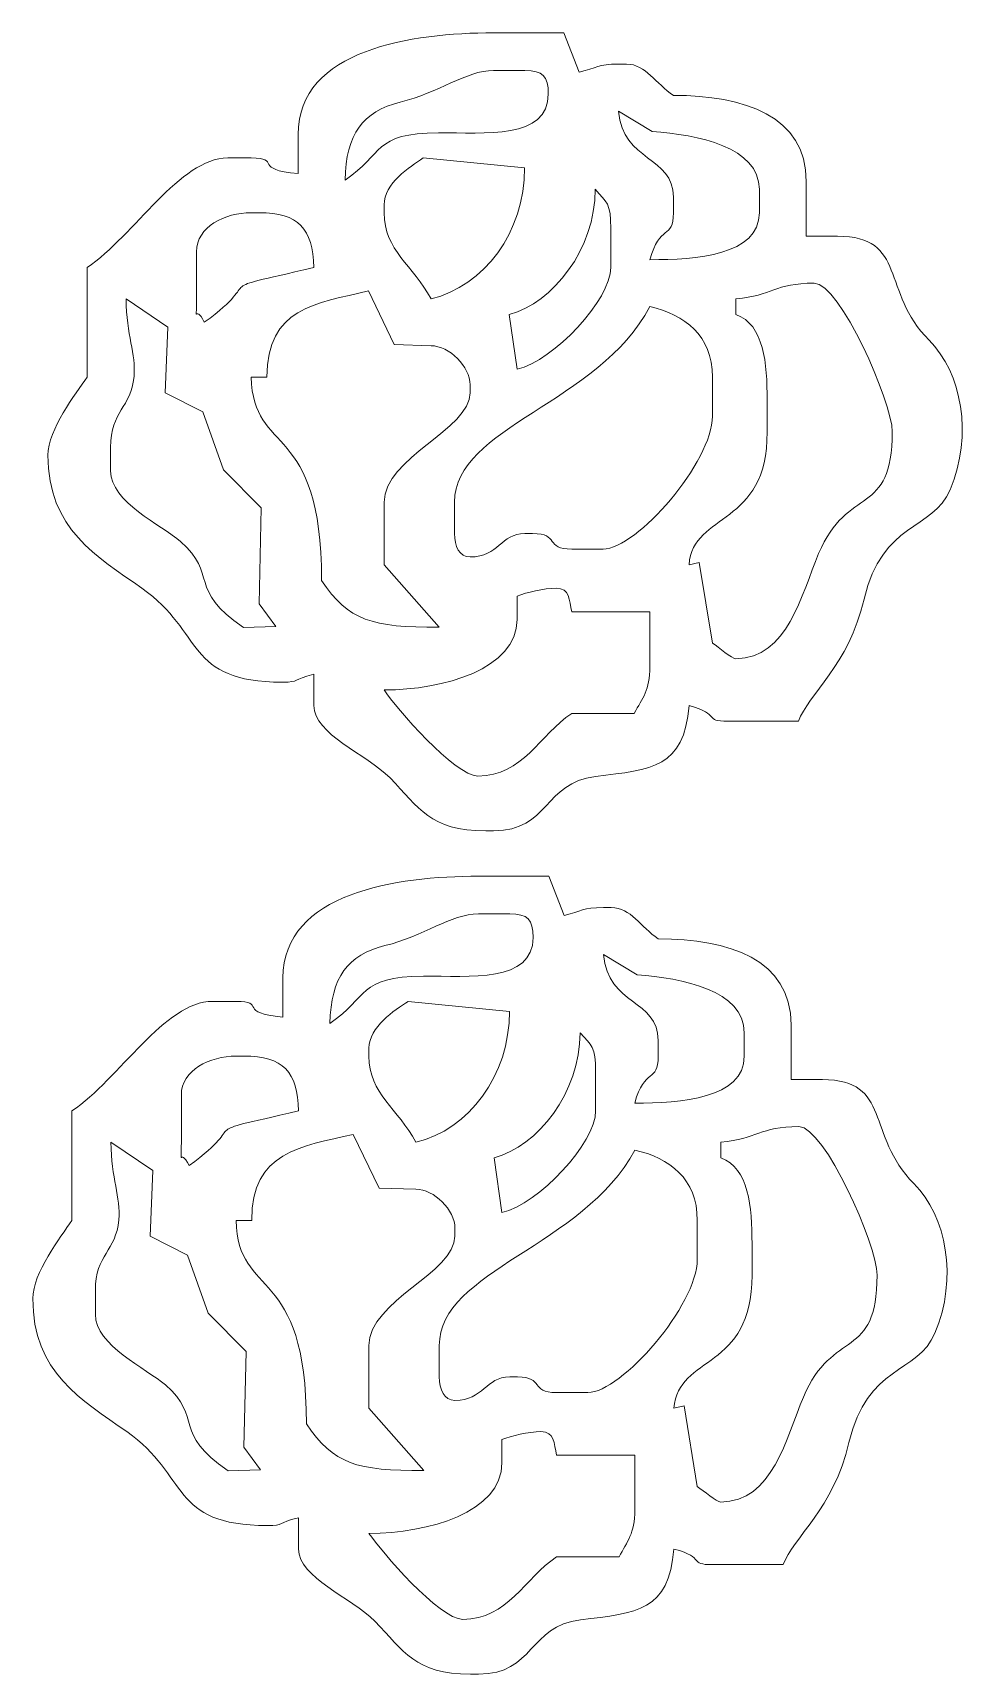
# Model space of a CAD drawing. Header units: millimetres. Extents: x -222 to 192, y -179 to 191.
# Drawn here: x -13 to 192.1, y -167.1 to 190.7 of the extents above; entities that cross this region are included whole.
import ezdxf

# ---------------------------------------------------------------- set-up
doc = ezdxf.new("R2010")
doc.units = ezdxf.units.MM
doc.header["$MEASUREMENT"] = 0
doc.layers.add('Camada 1', color=7, linetype='Continuous')

msp = doc.modelspace()

# ---------------------------------------------------------------- linework, layer by layer
at = {"layer": 'Camada 1', "color": 7, "lineweight": 9}
for points, knots in [([(44.8465, 168.5419), (44.8465, 168.5419), (44.8465, 160.0148), (44.8465, 160.0148), (44.8465, 160.0148), (34.8021, 160.8507), (41.2899, 163.4253), (34.614, 163.4253), (34.614, 163.4253), (34.614, 163.4253), (29.4981, 163.4253), (29.4981, 163.4253), (29.4981, 163.4253), (19.0051, 163.4253), (9.1864, 146.5043), (-1.1988, 139.5498), (-1.1988, 139.5498), (-1.1988, 139.5498), (-1.1988, 115.6747), (-1.1988, 115.6747), (-1.1988, 115.6747), (-3.6956, 111.9456), (-9.7258, 104.2447), (-9.7258, 98.6207), (-9.7258, 98.6207), (-9.7258, 82.5445), (0.9374, 76.5211), (10.7576, 69.6474), (10.7576, 69.6474), (24.4773, 60.0448), (20.0613, 49.1641), (41.4356, 49.1641), (41.4356, 49.1641), (45.342, 49.1641), (43.4185, 49.7422), (48.2575, 50.8695), (48.2575, 50.8695), (48.2575, 50.8695), (48.2575, 44.048), (48.2575, 44.048), (48.2575, 44.048), (48.2575, 37.7781), (59.712, 33.5505), (64.9005, 28.289), (64.9005, 28.289), (71.3028, 21.7967), (73.5227, 16.7619), (85.7757, 16.7619), (85.7757, 16.7619), (85.7757, 16.7619), (87.4808, 16.7619), (87.4808, 16.7619), (87.4808, 16.7619), (99.6575, 16.7619), (98.4528, 27.2844), (109.7299, 28.6207), (109.7299, 28.6207), (122.1861, 30.0961), (128.9853, 30.4654), (130.1155, 44.048), (130.1155, 44.048), (137.3547, 42.1147), (133.0987, 40.6374), (138.6425, 40.6374), (138.6425, 40.6374), (138.6425, 40.6374), (153.9909, 40.6374), (153.9909, 40.6374), (153.9909, 40.6374), (156.102, 46.4689), (164.9896, 52.8699), (168.314, 67.2429), (168.314, 67.2429), (172.2427, 84.2279), (183.3018, 82.1539), (187.0739, 91.118), (187.0739, 91.118), (192.1101, 103.0869), (189.6089, 116.6096), (182.4916, 123.711), (182.4916, 123.711), (171.9101, 134.2689), (177.7493, 146.3718), (162.5178, 146.3718), (162.5178, 146.3718), (162.5178, 146.3718), (155.6964, 146.3718), (155.6964, 146.3718), (155.6964, 146.3718), (155.6964, 146.3718), (155.6964, 158.3093), (155.6964, 158.3093), (155.6964, 158.3093), (155.6964, 172.6078), (142.1076, 177.0689), (126.7046, 177.0689), (126.7046, 177.0689), (122.8856, 179.6261), (120.7132, 183.8904), (116.4726, 183.8904), (116.4726, 183.8904), (116.4726, 183.8904), (114.7671, 183.8904), (114.7671, 183.8904), (114.7671, 183.8904), (110.1611, 183.8904), (110.0649, 183.0758), (106.1798, 182.1574), (106.1798, 182.1574), (106.1798, 182.1574), (102.8292, 190.7119), (102.8292, 190.7119), (102.8292, 190.7119), (102.8292, 190.7119), (87.4808, 190.7119), (87.4808, 190.7119), (87.4808, 190.7119), (69.7602, 190.7119), (44.8465, 187.137), (44.8465, 168.5419)], [0, 0, 0, 0, 0.03333333, 0.03333333, 0.03333333, 0.03333333, 0.06666667, 0.06666667, 0.06666667, 0.06666667, 0.1, 0.1, 0.1, 0.1, 0.13333333, 0.13333333, 0.13333333, 0.13333333, 0.16666667, 0.16666667, 0.16666667, 0.16666667, 0.2, 0.2, 0.2, 0.2, 0.23333333, 0.23333333, 0.23333333, 0.23333333, 0.26666667, 0.26666667, 0.26666667, 0.26666667, 0.3, 0.3, 0.3, 0.3, 0.33333333, 0.33333333, 0.33333333, 0.33333333, 0.36666667, 0.36666667, 0.36666667, 0.36666667, 0.4, 0.4, 0.4, 0.4, 0.43333333, 0.43333333, 0.43333333, 0.43333333, 0.46666667, 0.46666667, 0.46666667, 0.46666667, 0.5, 0.5, 0.5, 0.5, 0.53333333, 0.53333333, 0.53333333, 0.53333333, 0.56666667, 0.56666667, 0.56666667, 0.56666667, 0.6, 0.6, 0.6, 0.6, 0.63333333, 0.63333333, 0.63333333, 0.63333333, 0.66666667, 0.66666667, 0.66666667, 0.66666667, 0.7, 0.7, 0.7, 0.7, 0.73333333, 0.73333333, 0.73333333, 0.73333333, 0.76666667, 0.76666667, 0.76666667, 0.76666667, 0.8, 0.8, 0.8, 0.8, 0.83333333, 0.83333333, 0.83333333, 0.83333333, 0.86666667, 0.86666667, 0.86666667, 0.86666667, 0.9, 0.9, 0.9, 0.9, 0.93333333, 0.93333333, 0.93333333, 0.93333333, 0.96666667, 0.96666667, 0.96666667, 0.96666667, 1, 1, 1, 1]), ([(55.0789, 158.6148), (63.5653, 164.2974), (61.095, 168.8531), (75.4713, 168.9189), (75.4713, 168.9189), (85.4673, 168.9648), (99.4187, 167.3821), (99.4187, 177.3739), (99.4187, 177.3739), (99.4187, 181.3036), (98.2319, 182.4904), (94.3027, 182.4904), (94.3027, 182.4904), (94.3027, 182.4904), (87.4808, 182.4904), (87.4808, 182.4904), (87.4808, 182.4904), (81.4531, 182.4904), (75.5008, 177.6286), (67.1038, 175.5814), (67.1038, 175.5814), (58.9719, 173.5978), (55.3027, 168.6646), (55.0789, 158.6148)], [0, 0, 0, 0, 0.16666667, 0.16666667, 0.16666667, 0.16666667, 0.33333333, 0.33333333, 0.33333333, 0.33333333, 0.5, 0.5, 0.5, 0.5, 0.66666667, 0.66666667, 0.66666667, 0.66666667, 0.83333333, 0.83333333, 0.83333333, 0.83333333, 1, 1, 1, 1]), ([(126.7046, 154.8983), (126.7046, 154.8983), (126.7046, 151.4878), (126.7046, 151.4878), (126.7046, 151.4878), (126.7046, 145.561), (123.6808, 149.0915), (121.5886, 141.2553), (121.5886, 141.2553), (131.5836, 141.2553), (145.4639, 142.1936), (145.4639, 151.4878), (145.4639, 151.4878), (145.4639, 151.4878), (145.4639, 156.6038), (145.4639, 156.6038), (145.4639, 156.6038), (145.4639, 165.8003), (131.9481, 168.5419), (122.0986, 169.2012), (122.0986, 169.2012), (122.0986, 169.2012), (114.7671, 173.6578), (114.7671, 173.6578), (114.7671, 173.6578), (115.6948, 162.5088), (126.7046, 163.8778), (126.7046, 154.8983)], [0, 0, 0, 0, 0.14285714, 0.14285714, 0.14285714, 0.14285714, 0.28571429, 0.28571429, 0.28571429, 0.28571429, 0.42857143, 0.42857143, 0.42857143, 0.42857143, 0.57142857, 0.57142857, 0.57142857, 0.57142857, 0.71428571, 0.71428571, 0.71428571, 0.71428571, 0.85714286, 0.85714286, 0.85714286, 0.85714286, 1, 1, 1, 1]), ([(63.6059, 153.1932), (63.6059, 153.1932), (63.6059, 151.4878), (63.6059, 151.4878), (63.6059, 151.4878), (63.6059, 143.2866), (69.983, 140.0139), (73.8379, 132.7283), (73.8379, 132.7283), (85.3547, 135.4117), (94.3027, 147.2995), (94.2549, 161.2538), (94.2549, 161.2538), (94.2549, 161.2538), (72.1324, 163.4253), (72.1324, 163.4253), (72.1324, 163.4253), (69.1579, 161.4337), (63.6059, 157.9066), (63.6059, 153.1932)], [0, 0, 0, 0, 0.2, 0.2, 0.2, 0.2, 0.4, 0.4, 0.4, 0.4, 0.6, 0.6, 0.6, 0.6, 0.8, 0.8, 0.8, 0.8, 1, 1, 1, 1]), ([(90.8918, 129.3177), (90.8918, 129.3177), (92.5973, 117.3797), (92.5973, 117.3797), (92.5973, 117.3797), (100.6224, 119.2496), (113.0616, 132.534), (113.0616, 139.5498), (113.0616, 139.5498), (113.0616, 139.5498), (113.0616, 148.0768), (113.0616, 148.0768), (113.0616, 148.0768), (113.0616, 153.641), (112.1799, 153.6942), (109.6511, 156.6038), (109.6511, 156.6038), (109.6511, 143.5268), (100.4213, 131.8624), (90.8918, 129.3177)], [0, 0, 0, 0, 0.2, 0.2, 0.2, 0.2, 0.4, 0.4, 0.4, 0.4, 0.6, 0.6, 0.6, 0.6, 0.8, 0.8, 0.8, 0.8, 1, 1, 1, 1]), ([(22.6766, 142.9608), (22.6766, 142.9608), (22.6766, 132.7283), (22.6766, 132.7283), (22.6766, 132.7283), (22.6766, 126.2079), (22.153, 132.1075), (24.382, 127.6122), (24.382, 127.6122), (38.5886, 138.0212), (24.062, 133.9131), (48.2575, 139.5498), (48.2575, 139.5498), (48.0675, 148.071), (44.9335, 151.4878), (36.3195, 151.4878), (36.3195, 151.4878), (36.3195, 151.4878), (34.614, 151.4878), (34.614, 151.4878), (34.614, 151.4878), (28.8672, 151.4878), (22.6766, 148.4742), (22.6766, 142.9608)], [0, 0, 0, 0, 0.16666667, 0.16666667, 0.16666667, 0.16666667, 0.33333333, 0.33333333, 0.33333333, 0.33333333, 0.5, 0.5, 0.5, 0.5, 0.66666667, 0.66666667, 0.66666667, 0.66666667, 0.83333333, 0.83333333, 0.83333333, 0.83333333, 1, 1, 1, 1]), ([(140.348, 132.7283), (140.348, 132.7283), (140.348, 129.3177), (140.348, 129.3177), (140.348, 129.3177), (146.4922, 127.0935), (147.1694, 118.6661), (147.1694, 110.5581), (147.1694, 110.5581), (147.1694, 110.5581), (147.1694, 103.7366), (147.1694, 103.7366), (147.1694, 103.7366), (147.1694, 82.835), (131.0901, 86.4583), (130.1155, 74.7451), (130.1155, 74.7451), (130.1155, 74.7451), (132.3527, 75.2294), (132.3527, 75.2294), (132.3527, 75.2294), (132.3527, 75.2294), (135.2316, 57.6911), (135.2316, 57.6911), (135.2316, 57.6911), (136.6049, 56.7368), (139.4421, 54.2805), (140.348, 54.2805), (140.348, 54.2805), (151.615, 54.2805), (154.6663, 68.3518), (158.3832, 77.1743), (158.3832, 77.1743), (164.744, 92.2729), (174.4553, 84.9994), (174.4553, 103.7366), (174.4553, 103.7366), (174.4553, 110.2956), (162.9732, 136.1392), (157.4014, 136.1392), (157.4014, 136.1392), (148.7811, 136.1392), (148.3427, 133.3939), (140.348, 132.7283)], [0, 0, 0, 0, 0.09090909, 0.09090909, 0.09090909, 0.09090909, 0.18181818, 0.18181818, 0.18181818, 0.18181818, 0.27272727, 0.27272727, 0.27272727, 0.27272727, 0.36363636, 0.36363636, 0.36363636, 0.36363636, 0.45454545, 0.45454545, 0.45454545, 0.45454545, 0.54545455, 0.54545455, 0.54545455, 0.54545455, 0.63636364, 0.63636364, 0.63636364, 0.63636364, 0.72727273, 0.72727273, 0.72727273, 0.72727273, 0.81818182, 0.81818182, 0.81818182, 0.81818182, 0.90909091, 0.90909091, 0.90909091, 0.90909091, 1, 1, 1, 1]), ([(3.9172, 100.3261), (3.9172, 100.3261), (3.9172, 95.2096), (3.9172, 95.2096), (3.9172, 95.2096), (3.9172, 88.4021), (15.0686, 83.391), (19.2163, 79.8118), (19.2163, 79.8118), (27.4779, 72.6828), (20.5737, 69.3622), (32.909, 61.102), (32.909, 61.102), (32.909, 61.102), (39.9775, 61.307), (39.9775, 61.307), (39.9775, 61.307), (39.9775, 61.307), (36.3195, 66.2181), (36.3195, 66.2181), (36.3195, 66.2181), (36.3195, 66.2181), (36.7899, 87.1356), (36.7899, 87.1356), (36.7899, 87.1356), (36.7899, 87.1356), (28.5496, 95.446), (28.5496, 95.446), (28.5496, 95.446), (28.5496, 95.446), (24.0214, 108.0889), (24.0214, 108.0889), (24.0214, 108.0889), (24.0214, 108.0889), (15.8551, 112.2637), (15.8551, 112.2637), (15.8551, 112.2637), (15.8551, 112.2637), (16.4289, 126.5362), (16.4289, 126.5362), (16.4289, 126.5362), (16.4289, 126.5362), (7.3281, 132.7283), (7.3281, 132.7283), (7.3281, 132.7283), (7.3281, 124.7673), (9.5001, 120.7917), (9.0496, 115.7878), (9.0496, 115.7878), (8.4332, 108.9426), (3.9172, 108.3465), (3.9172, 100.3261)], [0, 0, 0, 0, 0.07692308, 0.07692308, 0.07692308, 0.07692308, 0.15384615, 0.15384615, 0.15384615, 0.15384615, 0.23076923, 0.23076923, 0.23076923, 0.23076923, 0.30769231, 0.30769231, 0.30769231, 0.30769231, 0.38461538, 0.38461538, 0.38461538, 0.38461538, 0.46153846, 0.46153846, 0.46153846, 0.46153846, 0.53846154, 0.53846154, 0.53846154, 0.53846154, 0.61538462, 0.61538462, 0.61538462, 0.61538462, 0.69230769, 0.69230769, 0.69230769, 0.69230769, 0.76923077, 0.76923077, 0.76923077, 0.76923077, 0.84615385, 0.84615385, 0.84615385, 0.84615385, 0.92307692, 0.92307692, 0.92307692, 0.92307692, 1, 1, 1, 1]), ([(38.025, 115.6747), (38.025, 115.6747), (34.614, 115.6747), (34.614, 115.6747), (34.614, 115.6747), (35.0003, 98.3456), (49.9625, 106.2978), (49.9625, 71.3341), (49.9625, 71.3341), (55.8485, 62.544), (60.9597, 61.102), (75.5811, 61.132), (75.5811, 61.132), (75.5811, 61.132), (63.6059, 74.7451), (63.6059, 74.7451), (63.6059, 74.7451), (63.6059, 74.7451), (63.6059, 88.3881), (63.6059, 88.3881), (63.6059, 88.3881), (63.6059, 98.1585), (82.3648, 104.2553), (82.3648, 112.2637), (82.3648, 112.2637), (82.3648, 112.2637), (82.3648, 113.9692), (82.3648, 113.9692), (82.3648, 113.9692), (82.3648, 117.9457), (77.8144, 122.4962), (73.8379, 122.4962), (73.8379, 122.4962), (73.8379, 122.4962), (65.8257, 122.7413), (65.8257, 122.7413), (65.8257, 122.7413), (65.8257, 122.7413), (60.1949, 134.4338), (60.1949, 134.4338), (60.1949, 134.4338), (48.7157, 131.7594), (38.025, 130.7443), (38.025, 115.6747)], [0, 0, 0, 0, 0.09090909, 0.09090909, 0.09090909, 0.09090909, 0.18181818, 0.18181818, 0.18181818, 0.18181818, 0.27272727, 0.27272727, 0.27272727, 0.27272727, 0.36363636, 0.36363636, 0.36363636, 0.36363636, 0.45454545, 0.45454545, 0.45454545, 0.45454545, 0.54545455, 0.54545455, 0.54545455, 0.54545455, 0.63636364, 0.63636364, 0.63636364, 0.63636364, 0.72727273, 0.72727273, 0.72727273, 0.72727273, 0.81818182, 0.81818182, 0.81818182, 0.81818182, 0.90909091, 0.90909091, 0.90909091, 0.90909091, 1, 1, 1, 1]), ([(78.9543, 88.3881), (78.9543, 88.3881), (78.9543, 81.5666), (78.9543, 81.5666), (78.9543, 81.5666), (78.9543, 78.7754), (79.9753, 76.4505), (82.3648, 76.4505), (82.3648, 76.4505), (88.6516, 76.4505), (89.034, 81.5666), (94.3027, 81.5666), (94.3027, 81.5666), (94.3027, 81.5666), (96.0077, 81.5666), (96.0077, 81.5666), (96.0077, 81.5666), (101.9324, 81.5666), (98.6104, 78.1561), (104.5347, 78.1561), (104.5347, 78.1561), (104.5347, 78.1561), (111.3561, 78.1561), (111.3561, 78.1561), (111.3561, 78.1561), (118.7143, 78.1561), (135.2316, 97.2511), (135.2316, 107.1477), (135.2316, 107.1477), (135.2316, 107.1477), (135.2316, 115.6747), (135.2316, 115.6747), (135.2316, 115.6747), (135.2316, 124.848), (129.1245, 129.2674), (121.5886, 131.0232), (121.5886, 131.0232), (110.4251, 109.9249), (78.9543, 104.8041), (78.9543, 88.3881)], [0, 0, 0, 0, 0.1, 0.1, 0.1, 0.1, 0.2, 0.2, 0.2, 0.2, 0.3, 0.3, 0.3, 0.3, 0.4, 0.4, 0.4, 0.4, 0.5, 0.5, 0.5, 0.5, 0.6, 0.6, 0.6, 0.6, 0.7, 0.7, 0.7, 0.7, 0.8, 0.8, 0.8, 0.8, 0.9, 0.9, 0.9, 0.9, 1, 1, 1, 1]), ([(92.5973, 67.9235), (92.5973, 67.9235), (92.5973, 62.8075), (92.5973, 62.8075), (92.5973, 62.8075), (92.5973, 52.0152), (76.5416, 47.459), (63.6059, 47.459), (63.6059, 47.459), (66.1999, 43.5849), (79.0268, 28.6995), (84.0703, 28.6995), (84.0703, 28.6995), (93.8561, 28.6995), (97.6059, 37.7026), (104.5347, 42.3425), (104.5347, 42.3425), (104.5347, 42.3425), (118.1777, 42.3425), (118.1777, 42.3425), (118.1777, 42.3425), (119.9508, 45.6931), (121.5886, 47.3715), (121.5886, 52.575), (121.5886, 52.575), (121.5886, 52.575), (121.5886, 64.5126), (121.5886, 64.5126), (121.5886, 64.5126), (121.5886, 64.5126), (104.5347, 64.5126), (104.5347, 64.5126), (104.5347, 64.5126), (103.9222, 67.0718), (104.1601, 69.629), (101.1241, 69.629), (101.1241, 69.629), (98.4373, 69.629), (94.6614, 68.725), (92.5973, 67.9235)], [0, 0, 0, 0, 0.1, 0.1, 0.1, 0.1, 0.2, 0.2, 0.2, 0.2, 0.3, 0.3, 0.3, 0.3, 0.4, 0.4, 0.4, 0.4, 0.5, 0.5, 0.5, 0.5, 0.6, 0.6, 0.6, 0.6, 0.7, 0.7, 0.7, 0.7, 0.8, 0.8, 0.8, 0.8, 0.9, 0.9, 0.9, 0.9, 1, 1, 1, 1]), ([(41.5372, -15.3083), (41.5372, -15.3083), (41.5372, -23.8354), (41.5372, -23.8354), (41.5372, -23.8354), (31.4928, -22.9995), (37.9806, -20.4249), (31.3047, -20.4249), (31.3047, -20.4249), (31.3047, -20.4249), (26.1888, -20.4249), (26.1888, -20.4249), (26.1888, -20.4249), (15.6958, -20.4249), (5.8771, -37.3459), (-4.5081, -44.3004), (-4.5081, -44.3004), (-4.5081, -44.3004), (-4.5081, -68.1755), (-4.5081, -68.1755), (-4.5081, -68.1755), (-7.0049, -71.9046), (-13.0351, -79.6055), (-13.0351, -85.2295), (-13.0351, -85.2295), (-13.0351, -101.3057), (-2.3719, -107.3291), (7.4483, -114.2028), (7.4483, -114.2028), (21.168, -123.8054), (16.752, -134.6861), (38.1263, -134.6861), (38.1263, -134.6861), (42.0327, -134.6861), (40.1092, -134.108), (44.9482, -132.9807), (44.9482, -132.9807), (44.9482, -132.9807), (44.9482, -139.8022), (44.9482, -139.8022), (44.9482, -139.8022), (44.9482, -146.0721), (56.4027, -150.2997), (61.5912, -155.5612), (61.5912, -155.5612), (67.9935, -162.0535), (70.2134, -167.0883), (82.4664, -167.0883), (82.4664, -167.0883), (82.4664, -167.0883), (84.1715, -167.0883), (84.1715, -167.0883), (84.1715, -167.0883), (96.3482, -167.0883), (95.1435, -156.5658), (106.4206, -155.2295), (106.4206, -155.2295), (118.8768, -153.7541), (125.676, -153.3848), (126.8062, -139.8022), (126.8062, -139.8022), (134.0454, -141.7355), (129.7894, -143.2128), (135.3332, -143.2128), (135.3332, -143.2128), (135.3332, -143.2128), (150.6816, -143.2128), (150.6816, -143.2128), (150.6816, -143.2128), (152.7927, -137.3813), (161.6803, -130.9803), (165.0047, -116.6073), (165.0047, -116.6073), (168.9334, -99.6223), (179.9925, -101.6963), (183.7646, -92.7322), (183.7646, -92.7322), (188.8008, -80.7633), (186.2996, -67.2406), (179.1823, -60.1392), (179.1823, -60.1392), (168.6008, -49.5813), (174.44, -37.4784), (159.2085, -37.4784), (159.2085, -37.4784), (159.2085, -37.4784), (152.3871, -37.4784), (152.3871, -37.4784), (152.3871, -37.4784), (152.3871, -37.4784), (152.3871, -25.5409), (152.3871, -25.5409), (152.3871, -25.5409), (152.3871, -11.2424), (138.7983, -6.7813), (123.3953, -6.7813), (123.3953, -6.7813), (119.5763, -4.2241), (117.4039, 0.0402), (113.1633, 0.0402), (113.1633, 0.0402), (113.1633, 0.0402), (111.4578, 0.0402), (111.4578, 0.0402), (111.4578, 0.0402), (106.8518, 0.0402), (106.7556, -0.7744), (102.8705, -1.6928), (102.8705, -1.6928), (102.8705, -1.6928), (99.5199, 6.8617), (99.5199, 6.8617), (99.5199, 6.8617), (99.5199, 6.8617), (84.1715, 6.8617), (84.1715, 6.8617), (84.1715, 6.8617), (66.4509, 6.8617), (41.5372, 3.2868), (41.5372, -15.3083)], [0, 0, 0, 0, 0.03333333, 0.03333333, 0.03333333, 0.03333333, 0.06666667, 0.06666667, 0.06666667, 0.06666667, 0.1, 0.1, 0.1, 0.1, 0.13333333, 0.13333333, 0.13333333, 0.13333333, 0.16666667, 0.16666667, 0.16666667, 0.16666667, 0.2, 0.2, 0.2, 0.2, 0.23333333, 0.23333333, 0.23333333, 0.23333333, 0.26666667, 0.26666667, 0.26666667, 0.26666667, 0.3, 0.3, 0.3, 0.3, 0.33333333, 0.33333333, 0.33333333, 0.33333333, 0.36666667, 0.36666667, 0.36666667, 0.36666667, 0.4, 0.4, 0.4, 0.4, 0.43333333, 0.43333333, 0.43333333, 0.43333333, 0.46666667, 0.46666667, 0.46666667, 0.46666667, 0.5, 0.5, 0.5, 0.5, 0.53333333, 0.53333333, 0.53333333, 0.53333333, 0.56666667, 0.56666667, 0.56666667, 0.56666667, 0.6, 0.6, 0.6, 0.6, 0.63333333, 0.63333333, 0.63333333, 0.63333333, 0.66666667, 0.66666667, 0.66666667, 0.66666667, 0.7, 0.7, 0.7, 0.7, 0.73333333, 0.73333333, 0.73333333, 0.73333333, 0.76666667, 0.76666667, 0.76666667, 0.76666667, 0.8, 0.8, 0.8, 0.8, 0.83333333, 0.83333333, 0.83333333, 0.83333333, 0.86666667, 0.86666667, 0.86666667, 0.86666667, 0.9, 0.9, 0.9, 0.9, 0.93333333, 0.93333333, 0.93333333, 0.93333333, 0.96666667, 0.96666667, 0.96666667, 0.96666667, 1, 1, 1, 1]), ([(51.7696, -25.2354), (60.256, -19.5528), (57.7857, -14.9971), (72.162, -14.9313), (72.162, -14.9313), (82.158, -14.8854), (96.1094, -16.4681), (96.1094, -6.4763), (96.1094, -6.4763), (96.1094, -2.5466), (94.9226, -1.3598), (90.9934, -1.3598), (90.9934, -1.3598), (90.9934, -1.3598), (84.1715, -1.3598), (84.1715, -1.3598), (84.1715, -1.3598), (78.1438, -1.3598), (72.1915, -6.2216), (63.7945, -8.2688), (63.7945, -8.2688), (55.6626, -10.2524), (51.9934, -15.1856), (51.7696, -25.2354)], [0, 0, 0, 0, 0.16666667, 0.16666667, 0.16666667, 0.16666667, 0.33333333, 0.33333333, 0.33333333, 0.33333333, 0.5, 0.5, 0.5, 0.5, 0.66666667, 0.66666667, 0.66666667, 0.66666667, 0.83333333, 0.83333333, 0.83333333, 0.83333333, 1, 1, 1, 1]), ([(123.3953, -28.9519), (123.3953, -28.9519), (123.3953, -32.3624), (123.3953, -32.3624), (123.3953, -32.3624), (123.3953, -38.2892), (120.3715, -34.7587), (118.2793, -42.5949), (118.2793, -42.5949), (128.2743, -42.5949), (142.1546, -41.6566), (142.1546, -32.3624), (142.1546, -32.3624), (142.1546, -32.3624), (142.1546, -27.2464), (142.1546, -27.2464), (142.1546, -27.2464), (142.1546, -18.0499), (128.6388, -15.3083), (118.7893, -14.649), (118.7893, -14.649), (118.7893, -14.649), (111.4578, -10.1924), (111.4578, -10.1924), (111.4578, -10.1924), (112.3855, -21.3414), (123.3953, -19.9724), (123.3953, -28.9519)], [0, 0, 0, 0, 0.14285714, 0.14285714, 0.14285714, 0.14285714, 0.28571429, 0.28571429, 0.28571429, 0.28571429, 0.42857143, 0.42857143, 0.42857143, 0.42857143, 0.57142857, 0.57142857, 0.57142857, 0.57142857, 0.71428571, 0.71428571, 0.71428571, 0.71428571, 0.85714286, 0.85714286, 0.85714286, 0.85714286, 1, 1, 1, 1]), ([(60.2966, -30.657), (60.2966, -30.657), (60.2966, -32.3624), (60.2966, -32.3624), (60.2966, -32.3624), (60.2966, -40.5636), (66.6737, -43.8363), (70.5286, -51.1219), (70.5286, -51.1219), (82.0454, -48.4385), (90.9934, -36.5507), (90.9456, -22.5964), (90.9456, -22.5964), (90.9456, -22.5964), (68.8231, -20.4249), (68.8231, -20.4249), (68.8231, -20.4249), (65.8486, -22.4165), (60.2966, -25.9436), (60.2966, -30.657)], [0, 0, 0, 0, 0.2, 0.2, 0.2, 0.2, 0.4, 0.4, 0.4, 0.4, 0.6, 0.6, 0.6, 0.6, 0.8, 0.8, 0.8, 0.8, 1, 1, 1, 1]), ([(87.5825, -54.5325), (87.5825, -54.5325), (89.288, -66.4705), (89.288, -66.4705), (89.288, -66.4705), (97.3131, -64.6006), (109.7523, -51.3162), (109.7523, -44.3004), (109.7523, -44.3004), (109.7523, -44.3004), (109.7523, -35.7734), (109.7523, -35.7734), (109.7523, -35.7734), (109.7523, -30.2092), (108.8706, -30.156), (106.3418, -27.2464), (106.3418, -27.2464), (106.3418, -40.3234), (97.112, -51.9878), (87.5825, -54.5325)], [0, 0, 0, 0, 0.2, 0.2, 0.2, 0.2, 0.4, 0.4, 0.4, 0.4, 0.6, 0.6, 0.6, 0.6, 0.8, 0.8, 0.8, 0.8, 1, 1, 1, 1]), ([(19.3673, -40.8894), (19.3673, -40.8894), (19.3673, -51.1219), (19.3673, -51.1219), (19.3673, -51.1219), (19.3673, -57.6423), (18.8437, -51.7427), (21.0727, -56.238), (21.0727, -56.238), (35.2793, -45.829), (20.7527, -49.9371), (44.9482, -44.3004), (44.9482, -44.3004), (44.7582, -35.7792), (41.6242, -32.3624), (33.0102, -32.3624), (33.0102, -32.3624), (33.0102, -32.3624), (31.3047, -32.3624), (31.3047, -32.3624), (31.3047, -32.3624), (25.5579, -32.3624), (19.3673, -35.376), (19.3673, -40.8894)], [0, 0, 0, 0, 0.16666667, 0.16666667, 0.16666667, 0.16666667, 0.33333333, 0.33333333, 0.33333333, 0.33333333, 0.5, 0.5, 0.5, 0.5, 0.66666667, 0.66666667, 0.66666667, 0.66666667, 0.83333333, 0.83333333, 0.83333333, 0.83333333, 1, 1, 1, 1]), ([(34.7157, -68.1755), (34.7157, -68.1755), (31.3047, -68.1755), (31.3047, -68.1755), (31.3047, -68.1755), (31.691, -85.5046), (46.6532, -77.5524), (46.6532, -112.5161), (46.6532, -112.5161), (52.5392, -121.3062), (57.6504, -122.7482), (72.2718, -122.7182), (72.2718, -122.7182), (72.2718, -122.7182), (60.2966, -109.1051), (60.2966, -109.1051), (60.2966, -109.1051), (60.2966, -109.1051), (60.2966, -95.4621), (60.2966, -95.4621), (60.2966, -95.4621), (60.2966, -85.6917), (79.0555, -79.5949), (79.0555, -71.5865), (79.0555, -71.5865), (79.0555, -71.5865), (79.0555, -69.881), (79.0555, -69.881), (79.0555, -69.881), (79.0555, -65.9045), (74.5051, -61.354), (70.5286, -61.354), (70.5286, -61.354), (70.5286, -61.354), (62.5164, -61.1089), (62.5164, -61.1089), (62.5164, -61.1089), (62.5164, -61.1089), (56.8856, -49.4164), (56.8856, -49.4164), (56.8856, -49.4164), (45.4064, -52.0908), (34.7157, -53.1059), (34.7157, -68.1755)], [0, 0, 0, 0, 0.09090909, 0.09090909, 0.09090909, 0.09090909, 0.18181818, 0.18181818, 0.18181818, 0.18181818, 0.27272727, 0.27272727, 0.27272727, 0.27272727, 0.36363636, 0.36363636, 0.36363636, 0.36363636, 0.45454545, 0.45454545, 0.45454545, 0.45454545, 0.54545455, 0.54545455, 0.54545455, 0.54545455, 0.63636364, 0.63636364, 0.63636364, 0.63636364, 0.72727273, 0.72727273, 0.72727273, 0.72727273, 0.81818182, 0.81818182, 0.81818182, 0.81818182, 0.90909091, 0.90909091, 0.90909091, 0.90909091, 1, 1, 1, 1]), ([(137.0387, -51.1219), (137.0387, -51.1219), (137.0387, -54.5325), (137.0387, -54.5325), (137.0387, -54.5325), (143.1829, -56.7567), (143.8601, -65.1841), (143.8601, -73.2921), (143.8601, -73.2921), (143.8601, -73.2921), (143.8601, -80.1136), (143.8601, -80.1136), (143.8601, -80.1136), (143.8601, -101.0152), (127.7808, -97.3919), (126.8062, -109.1051), (126.8062, -109.1051), (126.8062, -109.1051), (129.0434, -108.6208), (129.0434, -108.6208), (129.0434, -108.6208), (129.0434, -108.6208), (131.9223, -126.1591), (131.9223, -126.1591), (131.9223, -126.1591), (133.2956, -127.1134), (136.1328, -129.5697), (137.0387, -129.5697), (137.0387, -129.5697), (148.3057, -129.5697), (151.357, -115.4984), (155.0739, -106.6759), (155.0739, -106.6759), (161.4347, -91.5773), (171.146, -98.8508), (171.146, -80.1136), (171.146, -80.1136), (171.146, -73.5546), (159.6639, -47.711), (154.0921, -47.711), (154.0921, -47.711), (145.4718, -47.711), (145.0334, -50.4563), (137.0387, -51.1219)], [0, 0, 0, 0, 0.09090909, 0.09090909, 0.09090909, 0.09090909, 0.18181818, 0.18181818, 0.18181818, 0.18181818, 0.27272727, 0.27272727, 0.27272727, 0.27272727, 0.36363636, 0.36363636, 0.36363636, 0.36363636, 0.45454545, 0.45454545, 0.45454545, 0.45454545, 0.54545455, 0.54545455, 0.54545455, 0.54545455, 0.63636364, 0.63636364, 0.63636364, 0.63636364, 0.72727273, 0.72727273, 0.72727273, 0.72727273, 0.81818182, 0.81818182, 0.81818182, 0.81818182, 0.90909091, 0.90909091, 0.90909091, 0.90909091, 1, 1, 1, 1]), ([(0.6079, -83.5241), (0.6079, -83.5241), (0.6079, -88.6406), (0.6079, -88.6406), (0.6079, -88.6406), (0.6079, -95.4481), (11.7593, -100.4592), (15.907, -104.0384), (15.907, -104.0384), (24.1686, -111.1674), (17.2644, -114.488), (29.5997, -122.7482), (29.5997, -122.7482), (29.5997, -122.7482), (36.6682, -122.5432), (36.6682, -122.5432), (36.6682, -122.5432), (36.6682, -122.5432), (33.0102, -117.6321), (33.0102, -117.6321), (33.0102, -117.6321), (33.0102, -117.6321), (33.4806, -96.7146), (33.4806, -96.7146), (33.4806, -96.7146), (33.4806, -96.7146), (25.2403, -88.4042), (25.2403, -88.4042), (25.2403, -88.4042), (25.2403, -88.4042), (20.7121, -75.7613), (20.7121, -75.7613), (20.7121, -75.7613), (20.7121, -75.7613), (12.5458, -71.5865), (12.5458, -71.5865), (12.5458, -71.5865), (12.5458, -71.5865), (13.1196, -57.314), (13.1196, -57.314), (13.1196, -57.314), (13.1196, -57.314), (4.0188, -51.1219), (4.0188, -51.1219), (4.0188, -51.1219), (4.0188, -59.0829), (6.1908, -63.0585), (5.7403, -68.0624), (5.7403, -68.0624), (5.1239, -74.9076), (0.6079, -75.5037), (0.6079, -83.5241)], [0, 0, 0, 0, 0.07692308, 0.07692308, 0.07692308, 0.07692308, 0.15384615, 0.15384615, 0.15384615, 0.15384615, 0.23076923, 0.23076923, 0.23076923, 0.23076923, 0.30769231, 0.30769231, 0.30769231, 0.30769231, 0.38461538, 0.38461538, 0.38461538, 0.38461538, 0.46153846, 0.46153846, 0.46153846, 0.46153846, 0.53846154, 0.53846154, 0.53846154, 0.53846154, 0.61538462, 0.61538462, 0.61538462, 0.61538462, 0.69230769, 0.69230769, 0.69230769, 0.69230769, 0.76923077, 0.76923077, 0.76923077, 0.76923077, 0.84615385, 0.84615385, 0.84615385, 0.84615385, 0.92307692, 0.92307692, 0.92307692, 0.92307692, 1, 1, 1, 1]), ([(75.645, -95.4621), (75.645, -95.4621), (75.645, -102.2836), (75.645, -102.2836), (75.645, -102.2836), (75.645, -105.0748), (76.666, -107.3997), (79.0555, -107.3997), (79.0555, -107.3997), (85.3423, -107.3997), (85.7247, -102.2836), (90.9934, -102.2836), (90.9934, -102.2836), (90.9934, -102.2836), (92.6984, -102.2836), (92.6984, -102.2836), (92.6984, -102.2836), (98.6231, -102.2836), (95.3011, -105.6941), (101.2254, -105.6941), (101.2254, -105.6941), (101.2254, -105.6941), (108.0468, -105.6941), (108.0468, -105.6941), (108.0468, -105.6941), (115.405, -105.6941), (131.9223, -86.5991), (131.9223, -76.7025), (131.9223, -76.7025), (131.9223, -76.7025), (131.9223, -68.1755), (131.9223, -68.1755), (131.9223, -68.1755), (131.9223, -59.0022), (125.8152, -54.5828), (118.2793, -52.827), (118.2793, -52.827), (107.1158, -73.9253), (75.645, -79.0461), (75.645, -95.4621)], [0, 0, 0, 0, 0.1, 0.1, 0.1, 0.1, 0.2, 0.2, 0.2, 0.2, 0.3, 0.3, 0.3, 0.3, 0.4, 0.4, 0.4, 0.4, 0.5, 0.5, 0.5, 0.5, 0.6, 0.6, 0.6, 0.6, 0.7, 0.7, 0.7, 0.7, 0.8, 0.8, 0.8, 0.8, 0.9, 0.9, 0.9, 0.9, 1, 1, 1, 1]), ([(89.288, -115.9267), (89.288, -115.9267), (89.288, -121.0427), (89.288, -121.0427), (89.288, -121.0427), (89.288, -131.835), (73.2323, -136.3912), (60.2966, -136.3912), (60.2966, -136.3912), (62.8906, -140.2653), (75.7175, -155.1507), (80.761, -155.1507), (80.761, -155.1507), (90.5468, -155.1507), (94.2966, -146.1476), (101.2254, -141.5077), (101.2254, -141.5077), (101.2254, -141.5077), (114.8684, -141.5077), (114.8684, -141.5077), (114.8684, -141.5077), (116.6415, -138.1571), (118.2793, -136.4787), (118.2793, -131.2752), (118.2793, -131.2752), (118.2793, -131.2752), (118.2793, -119.3376), (118.2793, -119.3376), (118.2793, -119.3376), (118.2793, -119.3376), (101.2254, -119.3376), (101.2254, -119.3376), (101.2254, -119.3376), (100.6129, -116.7784), (100.8508, -114.2212), (97.8148, -114.2212), (97.8148, -114.2212), (95.128, -114.2212), (91.3521, -115.1252), (89.288, -115.9267)], [0, 0, 0, 0, 0.1, 0.1, 0.1, 0.1, 0.2, 0.2, 0.2, 0.2, 0.3, 0.3, 0.3, 0.3, 0.4, 0.4, 0.4, 0.4, 0.5, 0.5, 0.5, 0.5, 0.6, 0.6, 0.6, 0.6, 0.7, 0.7, 0.7, 0.7, 0.8, 0.8, 0.8, 0.8, 0.9, 0.9, 0.9, 0.9, 1, 1, 1, 1])]:
    msp.add_open_spline(points, degree=3, knots=knots, dxfattribs=at)

doc.saveas('drawing.dxf')
